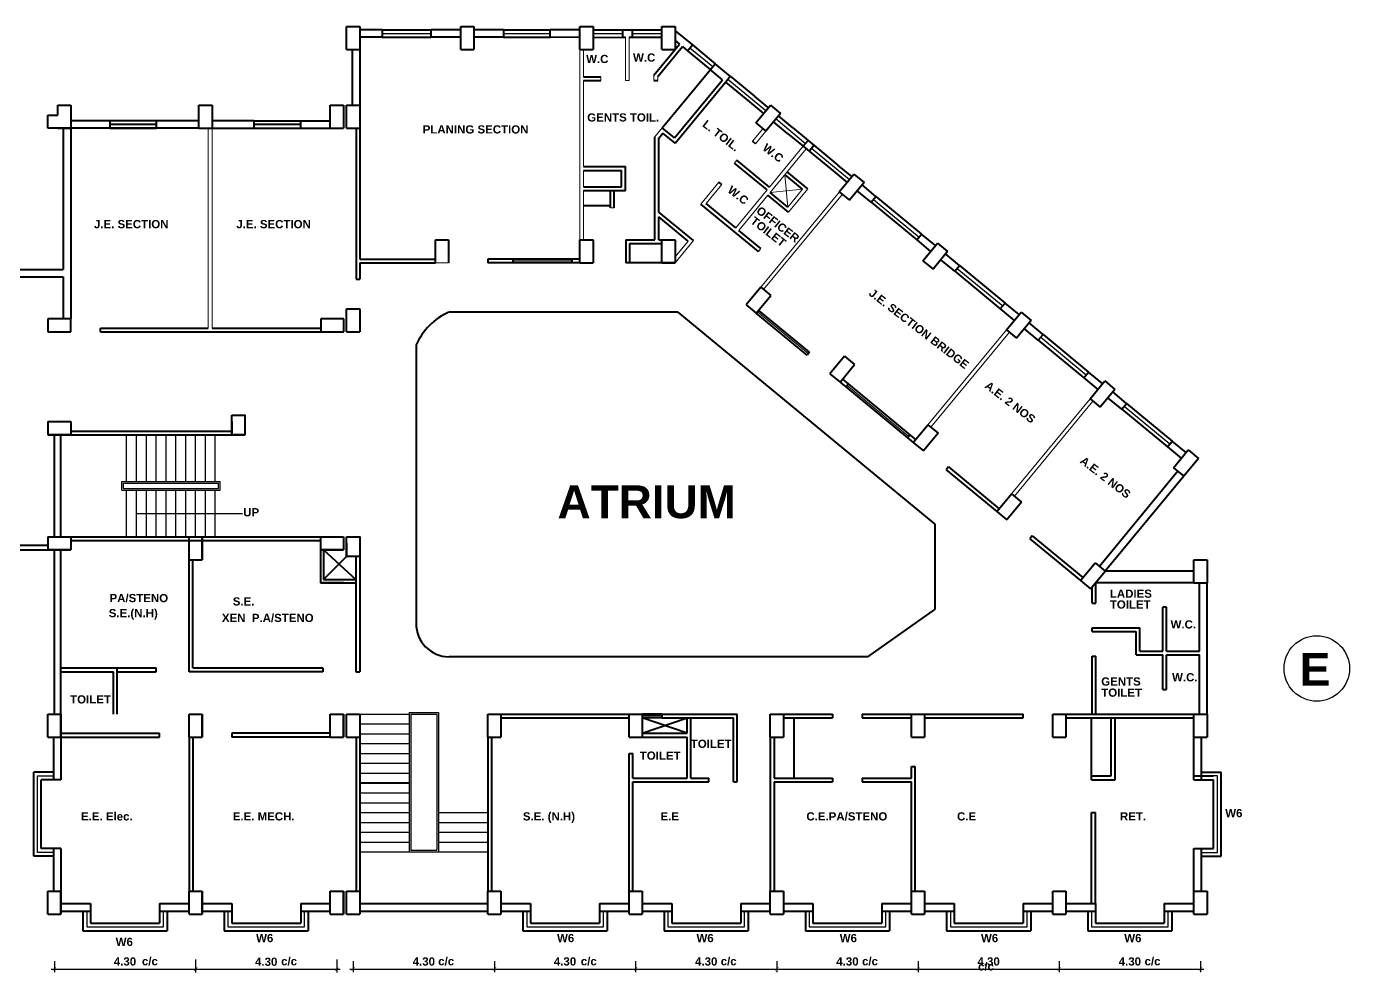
# Model space of a CAD drawing. Header units: inches. Extents: x 1352 to 5457, y 84 to 1168.
# Drawn here: x 2485.07 to 2525.37, y 357.11 to 385.93 of the extents above; entities that cross this region are included whole.
import ezdxf

# ---------------------------------------------------------------- set-up
doc = ezdxf.new("R2010")
doc.units = ezdxf.units.IN
doc.header["$MEASUREMENT"] = 0
doc.header["$PDMODE"] = 35
doc.header["$PDSIZE"] = -0.5
doc.linetypes.add('DASHED2', pattern=[0.375, 0.25, -0.125])
for name, color, linetype, lineweight in [('col', 250, 'Continuous', 40), ('hatch', 250, 'DASHED2', 9), ('text', 250, 'Continuous', 30), ('wall', 7, 'Continuous', 40), ('win', 250, 'Continuous', 30)]:
    doc.layers.add(name, color=color, linetype=linetype, lineweight=lineweight)
doc.styles.get("Standard").update_dxf_attribs({"font": 'arialbd.ttf', "height": 1.5})
doc.dimstyles.get("Standard").update_dxf_attribs({"dimtxt": 0.25, "dimasz": 0.1, "dimexe": 0.1, "dimexo": 0.1, "dimgap": 0.1, "dimtad": 1, "dimzin": 0, "dimdsep": 46, "dimtxsty": 'Standard', "dimblk": 'ARCHTICK', "dimcen": 0.1, "dimdle": 0.1, "dimclrd": 256, "dimadec": 0, "dimazin": 0, "dimtfac": 1, "dimtofl": 0, "dimtmove": 2, "dimatfit": 3, "dimfxl": 1, "dimtolj": 1, "dimtzin": 0, "dimlwd": -1, "dimarcsym": 0})

# ---------------------------------------------------------------- blocks, each defined once
blk = doc.blocks.new('_ArchTick')
at = {"color": 0, "linetype": 'ByBlock', "const_width": 0.15}
blk.add_lwpolyline([(-0.5, -0.5), (0.5, 0.5)], dxfattribs=at)
blk = doc.blocks.new('*D569')
at = {"layer": 'Defpoints', "color": 0, "linetype": 'Continuous', "transparency": 16777216}
for p in [(2485.925, 357.561), (2490.225, 357.561), (2490.225, 357.221)]:
    blk.add_point(p, dxfattribs=at)
at = {"layer": 'text', "color": 0, "linetype": 'Continuous', "lineweight": -2, "transparency": 16777216}
for p, q in [((2485.925, 357.461), (2485.925, 357.121)), ((2490.225, 357.461), (2490.225, 357.121))]:
    blk.add_line(p, q, dxfattribs=at)
at = {"layer": 'text', "linetype": 'Continuous', "transparency": 16777216}
blk.add_line((2485.825, 357.221), (2490.325, 357.221), dxfattribs=at)
at = {"layer": 'text', "linetype": 'Continuous', "transparency": 16777216, "xscale": 0.1, "yscale": 0.1, "zscale": 0.1, "rotation": 180}
blk.add_blockref('_ArchTick', (2485.925, 357.221), dxfattribs=at)
at = {"layer": 'text', "linetype": 'Continuous', "transparency": 16777216, "xscale": 0.1, "yscale": 0.1, "zscale": 0.1}
blk.add_blockref('_ArchTick', (2490.225, 357.221), dxfattribs=at)
at = {"layer": 'text', "color": 0, "linetype": 'Continuous', "transparency": 16777216, "insert": (2488.075, 357.449), "char_height": 0.25, "attachment_point": 5}
blk.add_mtext('\\A1;4.30', dxfattribs=at)
blk = doc.blocks.new('*D570')
at = {"layer": 'Defpoints', "color": 0, "linetype": 'Continuous', "transparency": 16777216}
for p in [(2495.025, 357.561), (2499.325, 357.561), (2499.325, 357.221)]:
    blk.add_point(p, dxfattribs=at)
at = {"layer": 'text', "color": 0, "linetype": 'Continuous', "lineweight": -2, "transparency": 16777216}
for p, q in [((2495.025, 357.461), (2495.025, 357.121)), ((2499.325, 357.461), (2499.325, 357.121))]:
    blk.add_line(p, q, dxfattribs=at)
at = {"layer": 'text', "linetype": 'Continuous', "transparency": 16777216}
blk.add_line((2494.925, 357.221), (2499.425, 357.221), dxfattribs=at)
at = {"layer": 'text', "linetype": 'Continuous', "transparency": 16777216, "xscale": 0.1, "yscale": 0.1, "zscale": 0.1, "rotation": 180}
blk.add_blockref('_ArchTick', (2495.025, 357.221), dxfattribs=at)
at = {"layer": 'text', "linetype": 'Continuous', "transparency": 16777216, "xscale": 0.1, "yscale": 0.1, "zscale": 0.1}
blk.add_blockref('_ArchTick', (2499.325, 357.221), dxfattribs=at)
at = {"layer": 'text', "color": 0, "linetype": 'Continuous', "transparency": 16777216, "insert": (2497.175, 357.449), "char_height": 0.25, "attachment_point": 5}
blk.add_mtext('\\A1;4.30', dxfattribs=at)
blk = doc.blocks.new('*D571')
at = {"layer": 'Defpoints', "color": 0, "linetype": 'Continuous', "transparency": 16777216}
for p in [(2499.325, 357.561), (2503.625, 357.561), (2503.625, 357.221)]:
    blk.add_point(p, dxfattribs=at)
at = {"layer": 'text', "color": 0, "linetype": 'Continuous', "lineweight": -2, "transparency": 16777216}
for p, q in [((2499.325, 357.461), (2499.325, 357.121)), ((2503.625, 357.461), (2503.625, 357.121))]:
    blk.add_line(p, q, dxfattribs=at)
at = {"layer": 'text', "linetype": 'Continuous', "transparency": 16777216}
blk.add_line((2499.225, 357.221), (2503.725, 357.221), dxfattribs=at)
at = {"layer": 'text', "linetype": 'Continuous', "transparency": 16777216, "xscale": 0.1, "yscale": 0.1, "zscale": 0.1, "rotation": 180}
blk.add_blockref('_ArchTick', (2499.325, 357.221), dxfattribs=at)
at = {"layer": 'text', "linetype": 'Continuous', "transparency": 16777216, "xscale": 0.1, "yscale": 0.1, "zscale": 0.1}
blk.add_blockref('_ArchTick', (2503.625, 357.221), dxfattribs=at)
at = {"layer": 'text', "color": 0, "linetype": 'Continuous', "transparency": 16777216, "insert": (2501.475, 357.449), "char_height": 0.25, "attachment_point": 5}
blk.add_mtext('\\A1;4.30', dxfattribs=at)
blk = doc.blocks.new('*D572')
at = {"layer": 'Defpoints', "color": 0, "linetype": 'Continuous', "transparency": 16777216}
for p in [(2503.625, 357.561), (2507.925, 357.561), (2507.925, 357.221)]:
    blk.add_point(p, dxfattribs=at)
at = {"layer": 'text', "color": 0, "linetype": 'Continuous', "lineweight": -2, "transparency": 16777216}
for p, q in [((2503.625, 357.461), (2503.625, 357.121)), ((2507.925, 357.461), (2507.925, 357.121))]:
    blk.add_line(p, q, dxfattribs=at)
at = {"layer": 'text', "linetype": 'Continuous', "transparency": 16777216}
blk.add_line((2503.525, 357.221), (2508.025, 357.221), dxfattribs=at)
at = {"layer": 'text', "linetype": 'Continuous', "transparency": 16777216, "xscale": 0.1, "yscale": 0.1, "zscale": 0.1, "rotation": 180}
blk.add_blockref('_ArchTick', (2503.625, 357.221), dxfattribs=at)
at = {"layer": 'text', "linetype": 'Continuous', "transparency": 16777216, "xscale": 0.1, "yscale": 0.1, "zscale": 0.1}
blk.add_blockref('_ArchTick', (2507.925, 357.221), dxfattribs=at)
at = {"layer": 'text', "color": 0, "linetype": 'Continuous', "transparency": 16777216, "insert": (2505.775, 357.449), "char_height": 0.25, "attachment_point": 5}
blk.add_mtext('\\A1;4.30', dxfattribs=at)
blk = doc.blocks.new('*D573')
at = {"layer": 'Defpoints', "color": 0, "linetype": 'Continuous', "transparency": 16777216}
for p in [(2507.925, 357.561), (2512.225, 357.561), (2512.225, 357.221)]:
    blk.add_point(p, dxfattribs=at)
at = {"layer": 'text', "color": 0, "linetype": 'Continuous', "lineweight": -2, "transparency": 16777216}
for p, q in [((2507.925, 357.461), (2507.925, 357.121)), ((2512.225, 357.461), (2512.225, 357.121))]:
    blk.add_line(p, q, dxfattribs=at)
at = {"layer": 'text', "linetype": 'Continuous', "transparency": 16777216}
blk.add_line((2507.825, 357.221), (2512.325, 357.221), dxfattribs=at)
at = {"layer": 'text', "linetype": 'Continuous', "transparency": 16777216, "xscale": 0.1, "yscale": 0.1, "zscale": 0.1, "rotation": 180}
blk.add_blockref('_ArchTick', (2507.925, 357.221), dxfattribs=at)
at = {"layer": 'text', "linetype": 'Continuous', "transparency": 16777216, "xscale": 0.1, "yscale": 0.1, "zscale": 0.1}
blk.add_blockref('_ArchTick', (2512.225, 357.221), dxfattribs=at)
at = {"layer": 'text', "color": 0, "linetype": 'Continuous', "transparency": 16777216, "insert": (2510.075, 357.449), "char_height": 0.25, "attachment_point": 5}
blk.add_mtext('\\A1;4.30', dxfattribs=at)
blk = doc.blocks.new('*D574')
at = {"layer": 'Defpoints', "color": 0, "linetype": 'Continuous', "transparency": 16777216}
for p in [(2512.225, 357.561), (2516.525, 357.561), (2516.525, 357.221)]:
    blk.add_point(p, dxfattribs=at)
at = {"layer": 'text', "color": 0, "linetype": 'Continuous', "lineweight": -2, "transparency": 16777216}
for p, q in [((2512.225, 357.461), (2512.225, 357.121)), ((2516.525, 357.461), (2516.525, 357.121))]:
    blk.add_line(p, q, dxfattribs=at)
at = {"layer": 'text', "linetype": 'Continuous', "transparency": 16777216}
blk.add_line((2512.125, 357.221), (2516.625, 357.221), dxfattribs=at)
at = {"layer": 'text', "linetype": 'Continuous', "transparency": 16777216, "xscale": 0.1, "yscale": 0.1, "zscale": 0.1, "rotation": 180}
blk.add_blockref('_ArchTick', (2512.225, 357.221), dxfattribs=at)
at = {"layer": 'text', "linetype": 'Continuous', "transparency": 16777216, "xscale": 0.1, "yscale": 0.1, "zscale": 0.1}
blk.add_blockref('_ArchTick', (2516.525, 357.221), dxfattribs=at)
at = {"layer": 'text', "color": 0, "linetype": 'Continuous', "transparency": 16777216, "insert": (2514.375, 357.449), "char_height": 0.25, "attachment_point": 5}
blk.add_mtext('\\A1;4.30', dxfattribs=at)
blk = doc.blocks.new('*D575')
at = {"layer": 'Defpoints', "color": 0, "linetype": 'Continuous', "transparency": 16777216}
for p in [(2516.525, 357.561), (2520.825, 357.561), (2520.825, 357.221)]:
    blk.add_point(p, dxfattribs=at)
at = {"layer": 'text', "color": 0, "linetype": 'Continuous', "lineweight": -2, "transparency": 16777216}
for p, q in [((2516.525, 357.461), (2516.525, 357.121)), ((2520.825, 357.461), (2520.825, 357.121))]:
    blk.add_line(p, q, dxfattribs=at)
at = {"layer": 'text', "linetype": 'Continuous', "transparency": 16777216}
blk.add_line((2516.425, 357.221), (2520.925, 357.221), dxfattribs=at)
at = {"layer": 'text', "linetype": 'Continuous', "transparency": 16777216, "xscale": 0.1, "yscale": 0.1, "zscale": 0.1, "rotation": 180}
blk.add_blockref('_ArchTick', (2516.525, 357.221), dxfattribs=at)
at = {"layer": 'text', "linetype": 'Continuous', "transparency": 16777216, "xscale": 0.1, "yscale": 0.1, "zscale": 0.1}
blk.add_blockref('_ArchTick', (2520.825, 357.221), dxfattribs=at)
at = {"layer": 'text', "color": 0, "linetype": 'Continuous', "transparency": 16777216, "insert": (2518.675, 357.449), "char_height": 0.25, "attachment_point": 5}
blk.add_mtext('\\A1;4.30', dxfattribs=at)
blk = doc.blocks.new('*D576')
at = {"layer": 'Defpoints', "color": 0, "linetype": 'Continuous', "transparency": 16777216}
for p in [(2490.225, 357.609), (2494.525, 357.609), (2494.525, 357.213)]:
    blk.add_point(p, dxfattribs=at)
at = {"layer": 'text', "color": 0, "linetype": 'Continuous', "lineweight": -2, "transparency": 16777216}
for p, q in [((2490.225, 357.509), (2490.225, 357.113)), ((2494.525, 357.509), (2494.525, 357.113))]:
    blk.add_line(p, q, dxfattribs=at)
at = {"layer": 'text', "linetype": 'Continuous', "transparency": 16777216}
blk.add_line((2490.125, 357.213), (2494.625, 357.213), dxfattribs=at)
at = {"layer": 'text', "linetype": 'Continuous', "transparency": 16777216, "xscale": 0.1, "yscale": 0.1, "zscale": 0.1, "rotation": 180}
blk.add_blockref('_ArchTick', (2490.225, 357.213), dxfattribs=at)
at = {"layer": 'text', "linetype": 'Continuous', "transparency": 16777216, "xscale": 0.1, "yscale": 0.1, "zscale": 0.1}
blk.add_blockref('_ArchTick', (2494.525, 357.213), dxfattribs=at)
at = {"layer": 'text', "color": 0, "linetype": 'Continuous', "transparency": 16777216, "insert": (2492.375, 357.441), "char_height": 0.25, "attachment_point": 5}
blk.add_mtext('\\A1;4.30', dxfattribs=at)

msp = doc.modelspace()

# ---------------------------------------------------------------- linework, layer by layer
at = {"layer": 'col'}
for p, q in [((2494.825, 385.928), (2495.225, 385.928)), ((2494.825, 385.228), (2494.825, 385.928)), ((2495.225, 385.928), (2495.225, 385.228)), ((2498.303, 385.928), (2498.703, 385.928)), ((2498.303, 385.228), (2498.303, 385.928)), ((2498.703, 385.928), (2498.703, 385.228)), ((2501.927, 385.926), (2502.327, 385.926)), ((2501.927, 385.226), (2501.927, 385.926)), ((2502.327, 385.926), (2502.327, 385.226)), ((2504.427, 385.928), (2504.827, 385.928)), ((2504.427, 385.228), (2504.427, 385.928)), ((2504.827, 385.928), (2504.827, 385.228)), ((2494.825, 385.228), (2495.225, 385.228)), ((2494.825, 385.228), (2495.225, 385.228)), ((2498.303, 385.228), (2498.703, 385.228)), ((2498.303, 385.228), (2498.703, 385.228)), ((2501.927, 385.226), (2502.327, 385.226)), ((2504.183, 384.448), (2504.96, 385.39)), ((2504.298, 384.407), (2505.049, 385.317)), ((2504.427, 385.228), (2504.827, 385.228)), ((2505.205, 385.188), (2505.352, 385.365)), ((2504.435, 382.841), (2506.046, 384.792)), ((2506.362, 384.233), (2506.508, 384.41)), ((2504.809, 382.532), (2506.273, 384.306)), ((2504.825, 382.371), (2506.362, 384.233)), ((2485.725, 382.828), (2485.725, 383.228)), ((2485.725, 383.228), (2486.025, 383.228)), ((2486.025, 383.528), (2486.425, 383.528)), ((2486.025, 383.228), (2486.025, 383.528)), ((2486.425, 383.528), (2486.425, 382.828)), ((2490.327, 383.528), (2490.727, 383.528)), ((2490.327, 382.828), (2490.327, 383.528)), ((2490.727, 383.528), (2490.727, 382.828)), ((2494.325, 383.528), (2494.725, 383.528)), ((2494.325, 382.828), (2494.325, 383.528)), ((2494.725, 383.528), (2494.725, 382.828)), ((2494.825, 383.528), (2495.225, 383.528)), ((2494.825, 382.828), (2494.825, 383.528)), ((2495.225, 383.528), (2495.225, 378.843)), ((2507.283, 382.993), (2507.729, 383.533)), ((2508.037, 383.278), (2507.592, 382.738)), ((2507.729, 383.533), (2508.037, 383.278)), ((2486.425, 382.828), (2485.725, 382.828)), ((2486.025, 382.828), (2486.425, 382.828)), ((2486.025, 382.828), (2486.425, 382.828)), ((2490.327, 382.828), (2490.727, 382.828)), ((2490.327, 382.828), (2494.325, 382.828)), ((2494.325, 382.828), (2494.725, 382.828)), ((2494.325, 382.828), (2494.725, 382.828)), ((2494.825, 382.828), (2495.225, 382.828)), ((2494.825, 382.828), (2495.225, 382.828)), ((2495.11, 382.828), (2495.11, 378.228)), ((2507.283, 382.993), (2507.592, 382.738)), ((2504.212, 379.428), (2504.212, 382.571)), ((2504.327, 382.529), (2504.451, 382.679)), ((2504.327, 380.277), (2504.327, 382.529)), ((2502.042, 381.658), (2503.312, 381.658)), ((2503.312, 380.928), (2503.312, 381.658)), ((2502.042, 381.543), (2503.197, 381.543)), ((2503.197, 381.043), (2503.197, 381.543)), ((2509.828, 380.892), (2510.274, 381.432)), ((2510.582, 381.177), (2510.137, 380.637)), ((2510.274, 381.432), (2510.582, 381.177)), ((2502.042, 381.043), (2503.197, 381.043)), ((2502.042, 380.928), (2503.312, 380.928)), ((2502.857, 380.408), (2502.857, 380.928)), ((2502.972, 380.408), (2502.972, 380.928)), ((2509.828, 380.892), (2510.137, 380.637)), ((2502.042, 380.478), (2502.857, 380.478)), ((2504.327, 379.428), (2504.327, 380.128)), ((2497.527, 379.428), (2497.927, 379.428)), ((2497.527, 378.728), (2497.527, 379.428)), ((2497.927, 379.428), (2497.927, 378.728)), ((2501.927, 379.428), (2502.327, 379.428)), ((2501.927, 378.728), (2501.927, 379.428)), ((2502.327, 379.428), (2502.327, 378.728)), ((2503.327, 379.428), (2504.212, 379.428)), ((2503.327, 379.428), (2503.327, 378.728)), ((2503.442, 379.313), (2504.427, 379.313)), ((2503.442, 379.313), (2503.442, 378.728)), ((2504.327, 379.428), (2504.827, 379.428)), ((2504.427, 378.728), (2504.427, 379.428)), ((2504.827, 379.428), (2504.827, 378.728)), ((2512.373, 378.791), (2512.819, 379.331)), ((2512.819, 379.331), (2513.127, 379.076)), ((2495.225, 378.843), (2497.527, 378.843)), ((2499.127, 378.843), (2499.127, 378.728)), ((2499.887, 378.843), (2499.887, 378.728)), ((2501.697, 378.728), (2501.697, 378.843)), ((2512.373, 378.791), (2512.682, 378.537)), ((2513.127, 379.076), (2512.682, 378.537)), ((2495.225, 378.728), (2497.527, 378.728)), ((2495.225, 378.728), (2495.225, 378.228)), ((2501.927, 378.728), (2502.327, 378.728)), ((2504.427, 378.728), (2504.827, 378.728)), ((2495.11, 378.228), (2495.225, 378.228)), ((2507.435, 377.986), (2506.99, 377.445)), ((2507.435, 377.986), (2507.744, 377.732)), ((2507.299, 377.191), (2507.744, 377.732)), ((2494.825, 377.328), (2495.225, 377.328)), ((2494.825, 376.628), (2494.825, 377.328)), ((2495.225, 377.328), (2495.225, 376.628)), ((2506.99, 377.445), (2507.299, 377.191)), ((2514.918, 376.691), (2515.364, 377.23)), ((2515.364, 377.23), (2515.672, 376.976)), ((2486.425, 377.028), (2485.725, 377.028)), ((2485.725, 377.028), (2485.725, 376.628)), ((2486.425, 376.628), (2486.425, 377.028)), ((2487.325, 376.628), (2487.325, 376.743)), ((2487.325, 376.743), (2490.612, 376.743)), ((2490.727, 376.743), (2494.037, 376.743)), ((2494.737, 377.028), (2494.037, 377.028)), ((2494.037, 377.028), (2494.037, 376.628)), ((2494.737, 376.628), (2494.737, 377.028)), ((2515.672, 376.976), (2515.227, 376.436)), ((2485.725, 376.628), (2486.425, 376.628)), ((2487.325, 376.628), (2494.737, 376.628)), ((2494.825, 376.628), (2495.225, 376.628)), ((2494.825, 376.628), (2495.225, 376.628)), ((2494.825, 376.628), (2495.225, 376.628)), ((2514.918, 376.691), (2515.227, 376.436)), ((2508.918, 376.01), (2508.845, 375.921)), ((2509.984, 375.891), (2509.54, 375.35)), ((2509.849, 375.096), (2510.293, 375.637)), ((2509.984, 375.891), (2510.293, 375.637)), ((2509.54, 375.35), (2509.849, 375.096)), ((2517.463, 374.59), (2517.909, 375.13)), ((2517.909, 375.13), (2518.217, 374.875)), ((2510.027, 374.95), (2510.099, 375.038)), ((2518.217, 374.875), (2517.772, 374.335)), ((2517.463, 374.59), (2517.772, 374.335)), ((2485.725, 373.892), (2485.725, 373.492)), ((2485.725, 373.892), (2486.425, 373.892)), ((2486.425, 373.892), (2486.425, 373.492)), ((2491.325, 373.892), (2491.325, 373.492)), ((2512.081, 373.253), (2512.527, 373.793)), ((2512.835, 373.539), (2512.39, 372.999)), ((2512.527, 373.793), (2512.835, 373.539)), ((2485.725, 373.492), (2486.425, 373.492)), ((2486.425, 373.492), (2485.725, 373.492)), ((2511.904, 373.4), (2511.977, 373.489)), ((2512.081, 373.253), (2512.39, 372.999)), ((2512.081, 373.253), (2512.39, 372.999)), ((2520.008, 372.489), (2520.454, 373.029)), ((2520.762, 372.774), (2520.317, 372.234)), ((2520.454, 373.029), (2520.762, 372.774)), ((2513.157, 372.515), (2513.084, 372.426)), ((2520.008, 372.489), (2520.317, 372.234)), ((2514.626, 371.153), (2515.072, 371.693)), ((2515.072, 371.693), (2515.38, 371.438)), ((2514.626, 371.153), (2514.934, 370.898)), ((2514.626, 371.153), (2514.934, 370.898)), ((2515.38, 371.438), (2514.934, 370.898)), ((2485.725, 370.387), (2485.725, 369.987)), ((2485.725, 370.387), (2486.425, 370.387)), ((2486.425, 370.387), (2486.425, 369.987)), ((2490.025, 370.387), (2490.425, 370.387)), ((2490.025, 369.687), (2490.025, 370.387)), ((2490.425, 369.687), (2490.425, 370.387)), ((2490.425, 370.387), (2490.425, 369.687)), ((2494.025, 370.387), (2494.025, 369.987)), ((2494.025, 370.387), (2494.725, 370.387)), ((2494.725, 370.387), (2494.725, 369.987)), ((2515.702, 370.414), (2515.629, 370.325)), ((2485.725, 369.987), (2486.425, 369.987)), ((2486.425, 369.987), (2485.725, 369.987)), ((2494.025, 369.987), (2494.725, 369.987)), ((2494.725, 369.987), (2494.025, 369.987)), ((2494.825, 370.187), (2494.825, 369.787)), ((2490.025, 369.687), (2490.425, 369.687)), ((2517.171, 369.052), (2517.617, 369.592)), ((2517.617, 369.592), (2517.925, 369.337)), ((2520.625, 369.687), (2521.025, 369.687)), ((2520.625, 368.987), (2520.625, 369.687)), ((2521.025, 369.687), (2521.025, 368.987)), ((2517.479, 368.797), (2517.925, 369.337)), ((2494.725, 368.987), (2494.025, 368.987)), ((2517.171, 369.052), (2517.479, 368.797)), ((2517.171, 369.052), (2517.479, 368.797)), ((2520.625, 368.987), (2521.025, 368.987)), ((2485.725, 364.987), (2486.125, 364.987)), ((2485.725, 364.287), (2485.725, 364.987)), ((2486.125, 364.287), (2486.125, 364.987)), ((2486.125, 364.987), (2486.125, 364.287)), ((2490.025, 364.987), (2490.425, 364.987)), ((2490.025, 364.287), (2490.025, 364.987)), ((2490.425, 364.287), (2490.425, 364.987)), ((2490.425, 364.987), (2490.425, 364.287)), ((2494.325, 364.987), (2494.725, 364.987)), ((2494.325, 364.287), (2494.325, 364.987)), ((2494.725, 364.287), (2494.725, 364.987)), ((2494.725, 364.987), (2494.725, 364.287)), ((2494.825, 364.987), (2495.225, 364.987)), ((2494.825, 364.287), (2494.825, 364.987)), ((2495.225, 364.987), (2495.225, 364.287)), ((2499.125, 364.987), (2499.525, 364.987)), ((2499.125, 364.287), (2499.125, 364.987)), ((2499.525, 364.987), (2499.525, 364.287)), ((2503.425, 364.987), (2503.825, 364.987)), ((2503.425, 364.287), (2503.425, 364.987)), ((2503.825, 364.987), (2503.825, 364.287)), ((2507.725, 364.987), (2508.125, 364.987)), ((2507.725, 364.287), (2507.725, 364.987)), ((2508.125, 364.987), (2508.125, 364.287)), ((2512.025, 364.987), (2512.425, 364.987)), ((2512.025, 364.287), (2512.025, 364.987)), ((2512.425, 364.987), (2512.425, 364.287)), ((2515.425, 364.872), (2515.425, 364.987)), ((2516.325, 364.987), (2516.725, 364.987)), ((2516.325, 364.287), (2516.325, 364.987)), ((2516.725, 364.987), (2516.725, 364.287)), ((2520.625, 364.987), (2521.025, 364.987)), ((2520.625, 364.287), (2520.625, 364.987)), ((2521.025, 364.987), (2521.025, 364.287)), ((2485.725, 364.287), (2486.125, 364.287)), ((2490.025, 364.287), (2490.425, 364.287)), ((2494.325, 364.287), (2494.725, 364.287)), ((2494.825, 364.287), (2495.225, 364.287)), ((2499.125, 364.287), (2499.525, 364.287)), ((2503.425, 364.287), (2503.825, 364.287)), ((2507.725, 364.287), (2508.125, 364.287)), ((2512.025, 364.287), (2512.425, 364.287)), ((2516.325, 364.287), (2516.725, 364.287)), ((2520.625, 364.287), (2521.025, 364.287)), ((2485.725, 359.587), (2486.125, 359.587)), ((2485.725, 358.887), (2485.725, 359.587)), ((2486.125, 358.887), (2486.125, 359.587)), ((2486.125, 359.587), (2486.125, 358.887)), ((2490.025, 359.587), (2490.425, 359.587)), ((2490.025, 358.887), (2490.025, 359.587)), ((2490.425, 358.887), (2490.425, 359.587)), ((2490.425, 359.587), (2490.425, 358.887)), ((2494.325, 359.587), (2494.725, 359.587)), ((2494.325, 358.887), (2494.325, 359.587)), ((2494.725, 358.887), (2494.725, 359.587)), ((2494.725, 359.587), (2494.725, 358.887)), ((2494.825, 359.587), (2495.225, 359.587)), ((2494.825, 358.887), (2494.825, 359.587)), ((2495.225, 359.587), (2495.225, 358.887)), ((2499.125, 359.587), (2499.525, 359.587)), ((2499.125, 358.887), (2499.125, 359.587)), ((2499.525, 359.587), (2499.525, 358.887)), ((2503.425, 359.587), (2503.825, 359.587)), ((2503.425, 358.887), (2503.425, 359.587)), ((2503.825, 359.587), (2503.825, 358.887)), ((2507.725, 359.587), (2508.125, 359.587)), ((2507.725, 358.887), (2507.725, 359.587)), ((2508.125, 359.587), (2508.125, 358.887)), ((2512.025, 359.587), (2512.425, 359.587)), ((2512.025, 358.887), (2512.025, 359.587)), ((2512.425, 359.587), (2512.425, 358.887)), ((2516.325, 359.587), (2516.725, 359.587)), ((2516.325, 358.887), (2516.325, 359.587)), ((2516.725, 359.587), (2516.725, 358.887)), ((2520.625, 359.587), (2521.025, 359.587)), ((2520.625, 358.887), (2520.625, 359.587)), ((2521.025, 359.587), (2521.025, 358.887)), ((2485.725, 358.887), (2486.125, 358.887)), ((2490.025, 358.887), (2490.425, 358.887)), ((2494.325, 358.887), (2494.725, 358.887)), ((2494.825, 358.887), (2495.225, 358.887)), ((2499.125, 358.887), (2499.525, 358.887)), ((2503.425, 358.887), (2503.825, 358.887)), ((2507.725, 358.887), (2508.125, 358.887)), ((2512.025, 358.887), (2512.425, 358.887)), ((2516.325, 358.887), (2516.725, 358.887)), ((2520.625, 358.887), (2521.025, 358.887))]:
    msp.add_line(p, q, dxfattribs=at)
for points in [[(2491.325, 374.092), (2491.725, 374.092), (2491.725, 373.492), (2491.325, 373.492)], [(2494.825, 370.387), (2495.225, 370.387), (2495.225, 369.787), (2494.825, 369.787)]]:
    msp.add_lwpolyline(points, close=True, dxfattribs=at)
at = {"layer": 'hatch', "linetype": 'ByBlock'}
for p, q in [((2503.318, 385.597), (2503.318, 384.282)), ((2503.433, 385.597), (2503.433, 384.282)), ((2501.927, 385.226), (2501.927, 379.428)), ((2502.042, 385.226), (2502.042, 384.396)), ((2502.568, 384.397), (2502.568, 384.282)), ((2504.183, 384.448), (2504.183, 384.282)), ((2504.298, 384.407), (2504.298, 384.283)), ((2502.042, 384.281), (2502.042, 381.658)), ((2503.318, 384.282), (2503.433, 384.282)), ((2490.612, 382.828), (2490.612, 376.743)), ((2490.727, 382.828), (2490.727, 376.743)), ((2504.212, 382.571), (2504.435, 382.841)), ((2507.188, 382.43), (2507.503, 382.811)), ((2507.277, 382.357), (2507.592, 382.738)), ((2507.703, 381.036), (2508.73, 382.279)), ((2507.719, 380.874), (2508.818, 382.205)), ((2506.637, 381.763), (2506.711, 381.851)), ((2502.042, 381.543), (2502.042, 381.043)), ((2505.609, 380.517), (2506.16, 381.184)), ((2508.26, 380.429), (2508.165, 381.414)), ((2502.042, 380.928), (2502.042, 379.428)), ((2505.771, 380.533), (2506.249, 381.111)), ((2506.675, 379.79), (2507.628, 380.949)), ((2506.764, 379.717), (2507.646, 380.785)), ((2507.435, 377.986), (2509.831, 380.889)), ((2507.523, 377.913), (2509.92, 380.816)), ((2507.719, 380.874), (2508.706, 380.969)), ((2508.26, 380.429), (2508.706, 380.969)), ((2508.276, 380.268), (2508.868, 380.985)), ((2502.857, 380.408), (2502.972, 380.408)), ((2504.827, 378.728), (2505.386, 379.406)), ((2504.827, 378.909), (2505.224, 379.39)), ((2507.362, 379.077), (2507.436, 379.165)), ((2499.887, 378.786), (2501.697, 378.786)), ((2497.527, 378.728), (2497.927, 378.728)), ((2495.225, 376.628), (2495.225, 377.328)), ((2508.881, 375.966), (2507.338, 377.239)), ((2512.527, 373.793), (2514.918, 376.691)), ((2512.615, 373.72), (2515.007, 376.617)), ((2510.063, 374.994), (2511.94, 373.444)), ((2515.072, 371.693), (2517.463, 374.59)), ((2515.16, 371.619), (2517.552, 374.517))]:
    msp.add_line(p, q, dxfattribs=at)
at = {"layer": 'text'}
msp.add_circle((2524.368, 366.374), 0.997, dxfattribs=at)
at = {"layer": 'wall', "linetype": 'Continuous'}
for p, q in [((2495.909, 385.828), (2495.225, 385.828)), ((2495.909, 385.598), (2495.225, 385.598)), ((2495.909, 385.828), (2495.909, 385.598)), ((2495.909, 385.828), (2497.403, 385.828)), ((2495.909, 385.598), (2497.403, 385.598)), ((2497.403, 385.598), (2497.403, 385.828)), ((2498.303, 385.828), (2497.403, 385.828)), ((2498.303, 385.598), (2497.403, 385.598)), ((2499.603, 385.828), (2498.703, 385.828)), ((2499.603, 385.598), (2498.703, 385.598)), ((2499.603, 385.828), (2499.603, 385.598)), ((2499.603, 385.828), (2501.027, 385.828)), ((2499.603, 385.598), (2501.027, 385.597)), ((2501.027, 385.597), (2501.027, 385.827)), ((2501.927, 385.826), (2501.027, 385.827)), ((2501.927, 385.596), (2501.027, 385.597)), ((2502.327, 385.826), (2503.227, 385.827)), ((2502.327, 385.596), (2503.227, 385.597)), ((2503.227, 385.827), (2503.227, 385.597)), ((2503.227, 385.827), (2503.527, 385.827)), ((2503.227, 385.597), (2503.318, 385.597)), ((2503.433, 385.597), (2503.527, 385.597)), ((2503.527, 385.827), (2504.427, 385.828)), ((2503.527, 385.597), (2503.527, 385.827)), ((2503.527, 385.597), (2504.427, 385.598)), ((2504.827, 385.798), (2505.352, 385.365)), ((2494.995, 385.228), (2494.995, 383.528)), ((2495.225, 385.228), (2495.225, 383.528)), ((2504.827, 385.5), (2504.96, 385.39)), ((2505.049, 385.317), (2505.205, 385.188)), ((2505.205, 385.188), (2505.899, 384.615)), ((2505.352, 385.365), (2506.046, 384.792)), ((2506.508, 384.41), (2506.046, 384.792)), ((2502.042, 384.396), (2502.568, 384.397)), ((2506.273, 384.306), (2505.899, 384.615)), ((2506.508, 384.41), (2507.241, 383.806)), ((2502.042, 384.281), (2502.568, 384.282)), ((2504.183, 384.283), (2504.298, 384.283)), ((2506.362, 384.233), (2507.095, 383.628)), ((2507.095, 383.628), (2507.519, 383.278)), ((2507.665, 383.455), (2507.241, 383.806)), ((2508.398, 382.851), (2507.974, 383.201)), ((2486.195, 382.828), (2486.195, 378.528)), ((2490.327, 383.058), (2486.425, 383.058)), ((2490.327, 382.828), (2486.425, 382.828)), ((2486.425, 382.828), (2486.425, 377.028)), ((2487.613, 383.058), (2487.613, 382.846)), ((2487.613, 383.055), (2487.613, 382.825)), ((2487.613, 382.828), (2489.037, 382.827)), ((2489.037, 382.848), (2489.037, 383.058)), ((2489.037, 382.827), (2489.037, 383.058)), ((2492.001, 383.058), (2490.727, 383.058)), ((2492.001, 383.058), (2492.001, 382.846)), ((2492.001, 383.058), (2494.325, 383.058)), ((2492.001, 383.055), (2492.001, 382.825)), ((2492.001, 382.828), (2493.425, 382.827)), ((2493.425, 382.848), (2493.425, 383.058)), ((2493.425, 382.827), (2493.425, 383.058)), ((2504.809, 382.532), (2504.435, 382.841)), ((2508.251, 382.673), (2507.827, 383.023)), ((2508.398, 382.851), (2508.876, 382.456)), ((2504.825, 382.371), (2504.451, 382.679)), ((2507.277, 382.357), (2507.187, 382.431)), ((2508.251, 382.673), (2508.73, 382.279)), ((2508.73, 382.279), (2508.876, 382.456)), ((2508.876, 382.456), (2509.053, 382.31)), ((2508.73, 382.279), (2508.907, 382.132)), ((2508.907, 382.132), (2509.053, 382.31)), ((2508.907, 382.132), (2509.64, 381.527)), ((2509.053, 382.31), (2509.786, 381.705)), ((2507.628, 380.949), (2506.637, 381.763)), ((2507.703, 381.036), (2506.711, 381.851)), ((2510.21, 381.355), (2509.786, 381.705)), ((2506.249, 381.111), (2506.16, 381.184)), ((2508.706, 380.969), (2508.164, 381.415)), ((2508.868, 380.985), (2508.237, 381.504)), ((2509.64, 381.527), (2510.064, 381.177)), ((2507.555, 380.86), (2507.555, 380.86)), ((2508.276, 380.268), (2507.646, 380.785)), ((2508.26, 380.429), (2507.719, 380.874)), ((2510.796, 380.573), (2510.372, 380.923)), ((2510.943, 380.75), (2510.519, 381.1)), ((2510.796, 380.573), (2510.943, 380.75)), ((2510.943, 380.75), (2512.331, 379.604)), ((2507.362, 379.077), (2505.609, 380.517)), ((2506.675, 379.79), (2505.771, 380.533)), ((2510.796, 380.573), (2512.185, 379.427)), ((2505.386, 379.406), (2504.327, 380.277)), ((2505.224, 379.39), (2504.327, 380.128)), ((2507.436, 379.165), (2506.764, 379.717)), ((2512.185, 379.427), (2512.331, 379.604)), ((2512.755, 379.254), (2512.331, 379.604)), ((2512.185, 379.427), (2512.609, 379.077)), ((2501.927, 378.843), (2499.127, 378.843)), ((2513.341, 378.472), (2512.917, 378.822)), ((2513.488, 378.649), (2513.064, 378.999)), ((2501.927, 378.728), (2499.127, 378.728)), ((2504.827, 378.728), (2503.327, 378.728)), ((2513.341, 378.472), (2513.488, 378.649)), ((2513.341, 378.472), (2514.73, 377.326)), ((2513.488, 378.649), (2514.876, 377.503)), ((2486.195, 378.298), (2486.195, 377.028)), ((2504.91, 377.228), (2497.942, 377.228)), ((2504.91, 377.228), (2512.734, 370.769)), ((2508.845, 375.921), (2507.299, 377.191)), ((2508.918, 376.01), (2507.372, 377.28)), ((2514.73, 377.326), (2514.876, 377.503)), ((2514.73, 377.326), (2515.154, 376.976)), ((2515.3, 377.153), (2514.876, 377.503)), ((2515.886, 376.371), (2515.462, 376.721)), ((2516.033, 376.548), (2515.609, 376.899)), ((2515.886, 376.371), (2516.033, 376.548)), ((2515.886, 376.371), (2517.274, 375.225)), ((2516.033, 376.548), (2517.421, 375.403)), ((2496.942, 376.228), (2496.942, 367.728)), ((2509.922, 375.185), (2512.154, 373.342)), ((2517.274, 375.225), (2517.421, 375.403)), ((2517.274, 375.225), (2517.699, 374.875)), ((2517.845, 375.052), (2517.421, 375.403)), ((2509.849, 375.096), (2512.081, 373.253)), ((2518.578, 374.448), (2518.154, 374.798)), ((2518.431, 374.27), (2518.007, 374.62)), ((2518.431, 374.27), (2518.578, 374.448)), ((2518.578, 374.448), (2519.966, 373.302)), ((2518.431, 374.27), (2519.819, 373.124)), ((2486.425, 373.607), (2491.325, 373.607)), ((2485.925, 370.387), (2485.925, 373.492)), ((2486.125, 370.387), (2486.125, 373.492)), ((2486.425, 373.492), (2491.725, 373.492)), ((2519.819, 373.124), (2519.966, 373.302)), ((2519.819, 373.124), (2520.244, 372.774)), ((2520.39, 372.952), (2519.966, 373.302)), ((2513.084, 372.426), (2514.626, 371.153)), ((2513.157, 372.515), (2514.699, 371.241)), ((2520.139, 372.381), (2517.748, 369.484)), ((2520.317, 372.234), (2517.925, 369.337)), ((2512.734, 370.769), (2512.734, 368.169)), ((2486.425, 370.387), (2494.025, 370.387)), ((2486.425, 370.272), (2494.025, 370.272)), ((2515.629, 370.325), (2517.171, 369.052)), ((2515.702, 370.414), (2517.244, 369.141)), ((2481.597, 370.128), (2485.725, 370.128)), ((2481.597, 369.987), (2486.125, 369.987)), ((2485.925, 364.987), (2485.925, 369.987)), ((2486.125, 364.987), (2486.125, 369.987)), ((2494.025, 369.987), (2494.025, 368.987)), ((2494.125, 369.987), (2494.125, 369.087)), ((2494.125, 369.987), (2495.104, 369.087)), ((2490.025, 366.277), (2490.025, 369.687)), ((2490.14, 366.392), (2490.14, 369.687)), ((2494.825, 369.787), (2494.125, 369.087)), ((2495.104, 369.787), (2495.104, 366.277)), ((2495.225, 369.787), (2495.225, 366.277)), ((2494.125, 369.087), (2495.104, 369.087)), ((2520.625, 369.337), (2517.925, 369.337)), ((2494.025, 368.987), (2495.104, 368.987)), ((2517.525, 368.367), (2517.525, 368.853)), ((2520.625, 368.987), (2517.636, 368.987)), ((2517.64, 368.367), (2517.64, 368.992)), ((2520.795, 366.902), (2520.795, 368.987)), ((2521.025, 364.987), (2521.025, 368.987)), ((2517.525, 368.367), (2517.64, 368.367)), ((2510.692, 366.728), (2512.734, 368.169)), ((2519.68, 366.902), (2519.68, 368.237)), ((2519.795, 368.237), (2519.68, 368.237)), ((2519.795, 366.902), (2519.795, 368.237)), ((2517.525, 367.617), (2518.98, 367.617)), ((2517.525, 367.502), (2517.525, 367.617)), ((2517.525, 367.502), (2518.865, 367.502)), ((2518.865, 366.787), (2518.865, 367.502)), ((2518.98, 366.902), (2518.98, 367.617)), ((2510.692, 366.728), (2497.942, 366.728)), ((2517.525, 366.752), (2517.64, 366.752)), ((2517.525, 364.987), (2517.525, 366.752)), ((2517.64, 364.987), (2517.64, 366.752)), ((2518.865, 366.787), (2519.68, 366.787)), ((2518.98, 366.902), (2519.68, 366.902)), ((2519.68, 365.737), (2519.68, 366.787)), ((2519.795, 366.902), (2520.795, 366.902)), ((2519.795, 366.787), (2520.795, 366.787)), ((2519.795, 365.737), (2519.795, 366.787)), ((2520.795, 364.987), (2520.795, 366.787)), ((2486.125, 366.392), (2487.84, 366.392)), ((2486.125, 366.277), (2487.725, 366.277)), ((2487.725, 364.987), (2487.725, 366.277)), ((2487.84, 364.987), (2487.84, 366.392)), ((2487.84, 366.392), (2489.025, 366.392)), ((2487.84, 366.277), (2489.025, 366.277)), ((2489.025, 366.277), (2489.025, 366.392)), ((2494.104, 366.277), (2490.025, 366.277)), ((2490.14, 366.392), (2494.104, 366.392)), ((2494.104, 366.392), (2494.104, 366.277)), ((2495.104, 366.277), (2495.225, 366.277)), ((2519.68, 365.737), (2519.795, 365.737)), ((2499.525, 364.987), (2503.425, 364.987)), ((2499.525, 364.872), (2503.425, 364.872)), ((2503.825, 364.402), (2505.19, 364.872)), ((2505.19, 364.402), (2503.825, 364.872)), ((2504.425, 364.987), (2504.425, 364.872)), ((2504.425, 364.987), (2506.72, 364.987)), ((2504.425, 364.872), (2506.605, 364.872)), ((2505.19, 364.402), (2505.19, 364.872)), ((2505.305, 363.037), (2505.305, 364.872)), ((2506.605, 362.922), (2506.605, 364.872)), ((2506.72, 362.922), (2506.72, 364.987)), ((2508.125, 364.987), (2509.625, 364.987)), ((2508.125, 364.872), (2509.625, 364.872)), ((2508.44, 364.872), (2508.44, 363.037)), ((2509.625, 364.987), (2509.625, 364.872)), ((2510.525, 364.987), (2512.025, 364.987)), ((2510.525, 364.987), (2510.525, 364.872)), ((2510.525, 364.872), (2512.025, 364.872)), ((2512.425, 364.987), (2515.425, 364.987)), ((2512.425, 364.872), (2515.425, 364.872)), ((2516.725, 364.987), (2520.625, 364.987)), ((2516.725, 364.872), (2520.625, 364.872)), ((2517.51, 362.987), (2517.51, 364.872)), ((2518.11, 363.102), (2518.11, 364.872)), ((2518.225, 362.987), (2518.225, 364.872)), ((2485.895, 364.287), (2485.895, 362.987)), ((2486.125, 364.402), (2489.125, 364.402)), ((2486.125, 364.287), (2486.125, 362.987)), ((2486.125, 364.287), (2489.125, 364.287)), ((2489.125, 364.287), (2489.125, 364.402)), ((2490.025, 364.287), (2490.025, 359.587)), ((2490.14, 364.287), (2490.14, 359.587)), ((2491.325, 364.402), (2491.325, 364.287)), ((2494.325, 364.402), (2491.325, 364.402)), ((2494.325, 364.287), (2491.325, 364.287)), ((2495.11, 364.287), (2495.11, 359.587)), ((2495.225, 364.287), (2495.225, 359.587)), ((2499.125, 364.287), (2499.125, 359.587)), ((2499.24, 364.287), (2499.24, 359.587)), ((2503.825, 364.402), (2505.19, 364.402)), ((2503.825, 364.287), (2505.19, 364.287)), ((2505.19, 363.037), (2505.19, 364.287)), ((2507.725, 364.287), (2507.725, 359.587)), ((2507.84, 364.287), (2507.84, 363.037)), ((2520.625, 362.987), (2520.625, 364.287)), ((2520.855, 362.987), (2520.855, 364.287)), ((2503.425, 359.587), (2503.425, 363.787)), ((2503.425, 363.787), (2503.54, 363.787)), ((2503.54, 363.037), (2503.54, 363.787)), ((2503.54, 363.037), (2505.19, 363.037)), ((2505.305, 363.037), (2505.855, 363.037)), ((2505.855, 362.922), (2505.855, 363.037)), ((2507.84, 363.037), (2509.625, 363.037)), ((2509.625, 363.037), (2509.625, 362.922)), ((2510.525, 363.037), (2512.025, 363.037)), ((2510.525, 363.037), (2510.525, 362.922)), ((2512.025, 363.387), (2512.14, 363.387)), ((2512.025, 363.037), (2512.025, 363.387)), ((2512.14, 359.587), (2512.14, 363.387)), ((2517.51, 363.102), (2518.11, 363.102)), ((2495.225, 362.887), (2496.725, 362.887)), ((2503.54, 359.587), (2503.54, 362.922)), ((2503.54, 362.922), (2505.855, 362.922)), ((2506.605, 362.922), (2506.72, 362.922)), ((2506.605, 362.922), (2506.72, 362.922)), ((2507.84, 362.922), (2509.625, 362.922)), ((2507.84, 362.922), (2507.84, 359.587)), ((2510.525, 362.922), (2512.025, 362.922)), ((2512.025, 359.587), (2512.025, 362.922)), ((2517.51, 362.987), (2518.225, 362.987)), ((2517.51, 361.987), (2517.625, 361.987)), ((2517.51, 359.217), (2517.51, 361.987)), ((2517.625, 359.217), (2517.625, 361.987)), ((2485.895, 360.887), (2485.895, 359.587)), ((2486.125, 360.887), (2486.125, 359.587)), ((2520.625, 359.587), (2520.625, 360.887)), ((2520.855, 359.587), (2520.855, 360.887)), ((2486.125, 359.217), (2487.025, 359.217)), ((2489.125, 359.217), (2490.025, 359.217)), ((2490.425, 359.217), (2491.325, 359.217)), ((2493.425, 359.217), (2494.325, 359.217)), ((2495.225, 359.217), (2499.125, 359.217)), ((2499.525, 359.217), (2500.425, 359.217)), ((2502.525, 359.217), (2503.425, 359.217)), ((2503.825, 359.217), (2504.725, 359.217)), ((2506.825, 359.217), (2507.725, 359.217)), ((2508.125, 359.217), (2509.025, 359.217)), ((2511.125, 359.217), (2512.025, 359.217)), ((2512.425, 359.217), (2513.325, 359.217)), ((2515.425, 359.217), (2516.325, 359.217)), ((2516.725, 359.217), (2517.625, 359.217)), ((2519.725, 359.217), (2520.625, 359.217)), ((2486.125, 358.987), (2487.025, 358.987)), ((2489.125, 358.987), (2490.025, 358.987)), ((2490.425, 358.987), (2491.325, 358.987)), ((2493.425, 358.987), (2494.325, 358.987)), ((2495.225, 358.987), (2499.125, 358.987)), ((2499.525, 358.987), (2500.425, 358.987)), ((2502.525, 358.987), (2503.425, 358.987)), ((2503.825, 358.987), (2504.725, 358.987)), ((2506.825, 358.987), (2507.725, 358.987)), ((2508.125, 358.987), (2509.025, 358.987)), ((2511.125, 358.987), (2512.025, 358.987)), ((2512.425, 358.987), (2513.325, 358.987)), ((2515.425, 358.987), (2516.325, 358.987)), ((2516.725, 358.987), (2517.625, 358.987)), ((2519.725, 358.987), (2520.625, 358.987))]:
    msp.add_line(p, q, dxfattribs=at)
at = {"layer": 'wall'}
for p, q in [((2481.367, 378.528), (2486.195, 378.528)), ((2481.597, 378.298), (2486.195, 378.298)), ((2504.425, 364.987), (2503.825, 364.987)), ((2504.425, 364.872), (2503.825, 364.872)), ((2485.295, 360.657), (2485.295, 363.217)), ((2485.895, 363.217), (2485.295, 363.217)), ((2520.625, 363.102), (2521.225, 363.102)), ((2520.855, 363.217), (2521.455, 363.217)), ((2521.455, 360.657), (2521.455, 363.217)), ((2485.525, 360.887), (2485.525, 362.987)), ((2486.125, 362.987), (2485.525, 362.987)), ((2520.625, 362.987), (2521.225, 362.987)), ((2521.225, 360.887), (2521.225, 362.987)), ((2485.895, 360.657), (2485.295, 360.657)), ((2486.125, 360.887), (2485.525, 360.887)), ((2520.625, 360.887), (2521.225, 360.887)), ((2520.855, 360.657), (2521.455, 360.657)), ((2487.025, 359.217), (2487.025, 358.617)), ((2489.125, 359.217), (2489.125, 358.617)), ((2491.325, 359.217), (2491.325, 358.617)), ((2493.425, 359.217), (2493.425, 358.617)), ((2500.425, 359.217), (2500.425, 358.617)), ((2502.525, 359.217), (2502.525, 358.617)), ((2504.725, 359.217), (2504.725, 358.617)), ((2506.825, 359.217), (2506.825, 358.617)), ((2509.025, 359.217), (2509.025, 358.617)), ((2511.125, 359.217), (2511.125, 358.617)), ((2513.325, 359.217), (2513.325, 358.617)), ((2515.425, 359.217), (2515.425, 358.617)), ((2517.625, 359.217), (2517.625, 358.617)), ((2519.725, 359.217), (2519.725, 358.617)), ((2486.795, 358.987), (2486.795, 358.387)), ((2487.025, 358.617), (2489.125, 358.617)), ((2489.355, 358.987), (2489.355, 358.387)), ((2491.095, 358.987), (2491.095, 358.387)), ((2491.325, 358.617), (2493.425, 358.617)), ((2493.655, 358.987), (2493.655, 358.387)), ((2500.195, 358.987), (2500.195, 358.387)), ((2500.425, 358.617), (2502.525, 358.617)), ((2502.755, 358.987), (2502.755, 358.387)), ((2504.495, 358.987), (2504.495, 358.387)), ((2504.725, 358.617), (2506.825, 358.617)), ((2507.055, 358.987), (2507.055, 358.387)), ((2508.795, 358.987), (2508.795, 358.387)), ((2509.025, 358.617), (2511.125, 358.617)), ((2511.355, 358.987), (2511.355, 358.387)), ((2513.095, 358.987), (2513.095, 358.387)), ((2513.325, 358.617), (2515.425, 358.617)), ((2515.655, 358.987), (2515.655, 358.387)), ((2517.395, 358.987), (2517.395, 358.387)), ((2517.625, 358.617), (2519.725, 358.617)), ((2519.955, 358.987), (2519.955, 358.387)), ((2486.795, 358.387), (2489.355, 358.387)), ((2491.095, 358.387), (2493.655, 358.387)), ((2500.195, 358.387), (2502.755, 358.387)), ((2504.495, 358.387), (2507.055, 358.387)), ((2508.795, 358.387), (2511.355, 358.387)), ((2513.095, 358.387), (2515.655, 358.387)), ((2517.395, 358.387), (2519.955, 358.387))]:
    msp.add_line(p, q, dxfattribs=at)
at = {"layer": 'wall', "linetype": 'Continuous'}
for centre, radius, start, end in [((2498.741, 375.429), 1.969, 113.9562, 156.0438), ((2497.955, 367.741), 1.013, 179.2542, 269.2542)]:
    msp.add_arc(centre, radius, start, end, dxfattribs=at)
at = {"layer": 'win'}
for p, q in [((2495.909, 385.711), (2497.403, 385.712)), ((2499.603, 385.71), (2501.027, 385.712)), ((2502.327, 385.711), (2503.227, 385.712)), ((2503.527, 385.712), (2504.427, 385.713)), ((2505.278, 385.277), (2505.972, 384.704)), ((2506.435, 384.322), (2507.592, 383.367)), ((2487.613, 382.959), (2489.037, 382.96)), ((2487.613, 382.941), (2489.037, 382.943)), ((2492.001, 382.959), (2493.425, 382.96)), ((2492.001, 382.941), (2493.425, 382.943)), ((2507.9, 383.112), (2508.803, 382.367)), ((2508.98, 382.221), (2510.137, 381.266)), ((2510.87, 380.661), (2512.258, 379.515)), ((2513.415, 378.561), (2514.803, 377.415)), ((2515.96, 376.46), (2517.348, 375.314)), ((2518.504, 374.359), (2519.893, 373.213)), ((2488.125, 372.072), (2488.125, 373.492)), ((2488.425, 372.072), (2488.425, 373.492)), ((2488.725, 372.072), (2488.725, 373.492)), ((2489.025, 372.072), (2489.025, 373.492)), ((2489.325, 372.072), (2489.325, 373.492)), ((2489.625, 372.072), (2489.625, 373.492)), ((2489.925, 372.072), (2489.925, 373.492)), ((2490.225, 372.072), (2490.225, 373.492)), ((2490.525, 372.072), (2490.525, 373.492)), ((2490.825, 372.072), (2490.825, 373.492)), ((2487.975, 371.807), (2487.975, 372.072)), ((2487.975, 372.072), (2490.975, 372.072)), ((2487.975, 372.072), (2490.975, 372.072)), ((2488.025, 371.857), (2488.025, 372.022)), ((2488.025, 372.022), (2490.925, 372.022)), ((2490.925, 371.857), (2490.925, 372.022)), ((2490.975, 371.807), (2490.975, 372.072)), ((2487.975, 371.807), (2490.975, 371.807)), ((2487.975, 371.807), (2490.975, 371.807)), ((2488.025, 371.857), (2490.925, 371.857)), ((2488.125, 370.387), (2488.125, 371.807)), ((2488.425, 370.387), (2488.425, 371.807)), ((2488.725, 370.387), (2488.725, 371.807)), ((2489.025, 370.387), (2489.025, 371.807)), ((2489.325, 370.387), (2489.325, 371.807)), ((2489.625, 370.387), (2489.625, 371.807)), ((2489.925, 370.387), (2489.925, 371.807)), ((2490.225, 370.387), (2490.225, 371.807)), ((2490.525, 370.387), (2490.525, 371.807)), ((2490.825, 370.387), (2490.825, 371.807)), ((2496.725, 365.037), (2496.725, 360.787)), ((2496.725, 365.037), (2497.625, 365.037)), ((2497.625, 365.037), (2497.625, 360.787)), ((2495.225, 364.987), (2496.725, 364.987)), ((2495.225, 364.687), (2496.725, 364.687)), ((2496.775, 364.987), (2496.775, 360.837)), ((2496.775, 364.987), (2497.575, 364.987)), ((2497.575, 364.987), (2497.575, 360.837)), ((2504.425, 364.93), (2503.825, 364.93)), ((2495.225, 364.387), (2496.725, 364.387)), ((2495.225, 364.087), (2496.725, 364.087)), ((2495.225, 363.787), (2496.725, 363.787)), ((2495.225, 363.487), (2496.725, 363.487)), ((2485.41, 360.772), (2485.41, 363.106)), ((2485.41, 363.106), (2485.895, 363.106)), ((2495.225, 363.187), (2496.725, 363.187)), ((2521.34, 363.106), (2520.855, 363.106)), ((2521.34, 360.772), (2521.34, 363.106)), ((2495.225, 362.587), (2496.725, 362.587)), ((2495.225, 362.287), (2496.725, 362.287)), ((2495.225, 361.987), (2496.725, 361.987)), ((2497.625, 361.987), (2499.125, 361.987)), ((2495.225, 361.687), (2496.725, 361.687)), ((2497.625, 361.687), (2499.125, 361.687)), ((2495.225, 361.387), (2496.725, 361.387)), ((2495.225, 361.087), (2496.725, 361.087)), ((2497.625, 361.387), (2499.125, 361.387)), ((2497.625, 361.087), (2499.125, 361.087)), ((2485.895, 360.772), (2485.41, 360.772)), ((2495.225, 360.787), (2499.125, 360.787)), ((2496.775, 360.837), (2497.575, 360.837)), ((2497.625, 360.787), (2499.125, 360.787)), ((2520.855, 360.772), (2521.34, 360.772)), ((2486.91, 358.987), (2486.91, 358.502)), ((2489.244, 358.502), (2489.244, 358.987)), ((2491.21, 358.987), (2491.21, 358.502)), ((2493.544, 358.502), (2493.544, 358.987)), ((2500.31, 358.987), (2500.31, 358.502)), ((2502.644, 358.502), (2502.644, 358.987)), ((2504.61, 358.987), (2504.61, 358.502)), ((2506.944, 358.502), (2506.944, 358.987)), ((2508.91, 358.987), (2508.91, 358.502)), ((2511.244, 358.502), (2511.244, 358.987)), ((2513.21, 358.987), (2513.21, 358.502)), ((2515.544, 358.502), (2515.544, 358.987)), ((2517.51, 358.987), (2517.51, 358.502)), ((2519.844, 358.502), (2519.844, 358.987)), ((2486.91, 358.502), (2489.244, 358.502)), ((2491.21, 358.502), (2493.544, 358.502)), ((2500.31, 358.502), (2502.644, 358.502)), ((2504.61, 358.502), (2506.944, 358.502)), ((2508.91, 358.502), (2511.244, 358.502)), ((2513.21, 358.502), (2515.544, 358.502)), ((2517.51, 358.502), (2519.844, 358.502))]:
    msp.add_line(p, q, dxfattribs=at)

# ---------------------------------------------------------------- texts
at = {"layer": 'text'}
for s, height, p in [('W.C', 0.25, (2502.118, 384.813)), ('W.C', 0.25, (2503.546, 384.856)), ('GENTS TOIL.', 0.25, (2502.151, 383.033)), ('PLANING SECTION', 0.25, (2497.141, 382.668)), ('J.E. SECTION', 0.25, (2487.13, 379.783)), ('J.E. SECTION', 0.25, (2491.464, 379.783)), ('ATRIUM', 1, (2501.247, 370.951)), ('UP ', 0.25, (2491.675, 371.007)), ('LADIES ', 0.25, (2518.066, 368.527)), ('PA/STENO', 0.25, (2487.604, 368.394)), ('S.E. ', 0.25, (2491.357, 368.292)), ('TOILET ', 0.25, (2518.066, 368.198)), ('S.E.(N.H)', 0.25, (2487.58, 367.935)), ('XEN  P.A/STENO', 0.25, (2491.026, 367.79)), ('W.C. ', 0.25, (2519.916, 367.592)), ('E', 1, (2523.849, 365.848)), ('GENTS ', 0.25, (2517.804, 365.853)), ('W.C. ', 0.25, (2519.961, 365.982)), ('TOILET ', 0.25, (2486.404, 365.308)), ('TOILET ', 0.25, (2517.804, 365.513)), ('TOILET ', 0.25, (2503.752, 363.595)), ('TOILET ', 0.25, (2505.305, 363.955)), ('E.E. Elec.', 0.25, (2486.736, 361.745)), ('E.E. MECH.', 0.25, (2491.357, 361.745)), ('S.E. (N.H)', 0.25, (2500.19, 361.745)), ('E.E ', 0.25, (2504.382, 361.745)), ('C.E.PA/STENO', 0.25, (2508.825, 361.745)), ('C.E', 0.25, (2513.413, 361.745)), ('RET.', 0.25, (2518.373, 361.745)), ('W6', 0.25, (2521.58, 361.844)), ('W6', 0.25, (2492.068, 358.038)), ('W6', 0.25, (2501.232, 358.038)), ('W6', 0.25, (2505.479, 358.038)), ('W6', 0.25, (2509.841, 358.038)), ('W6', 0.25, (2514.142, 358.038)), ('W6', 0.25, (2518.505, 358.038)), ('W6', 0.25, (2487.792, 357.922)), ('c/c', 0.25, (2488.591, 357.333)), ('c/c', 0.25, (2492.829, 357.333)), ('c/c', 0.25, (2497.613, 357.333)), ('c/c', 0.25, (2501.956, 357.333)), ('c/c', 0.25, (2506.216, 357.333)), ('c/c', 0.25, (2510.519, 357.333)), ('c/c', 0.25, (2514.051, 357.176)), ('c/c', 0.25, (2519.123, 357.333))]:
    msp.add_text(s, height=height, dxfattribs=at).set_placement(p)
for s, p in [('L. TOIL.', (2505.638, 382.902)), ('W.C', (2507.467, 382.186)), ('W.C', (2506.402, 380.899)), ('OFFICER', (2507.277, 380.271)), ('TOILET', (2507.1, 379.958)), ('J.E. SECTION BRIDGE', (2510.704, 377.762)), ('A.E. 2 NOS', (2514.233, 374.942)), ('A.E. 2 NOS', (2517.134, 372.654))]:
    msp.add_text(s, height=0.25, rotation=322.2657, dxfattribs=at).set_placement(p)

# ---------------------------------------------------------------- dimensions: what is measured, and where the dimension line sits
at = {"layer": 'text', "linetype": 'Continuous'}
for base, p1, p2, picture, middle in [((2490.225, 357.221), (2485.925, 357.561), (2490.225, 357.561), '*D569', (2488.075, 357.449)), ((2494.525, 357.213), (2490.225, 357.609), (2494.525, 357.609), '*D576', (2492.375, 357.441)), ((2499.325, 357.221), (2495.025, 357.561), (2499.325, 357.561), '*D570', (2497.175, 357.449)), ((2503.625, 357.221), (2499.325, 357.561), (2503.625, 357.561), '*D571', (2501.475, 357.449)), ((2507.925, 357.221), (2503.625, 357.561), (2507.925, 357.561), '*D572', (2505.775, 357.449)), ((2512.225, 357.221), (2507.925, 357.561), (2512.225, 357.561), '*D573', (2510.075, 357.449)), ((2516.525, 357.221), (2512.225, 357.561), (2516.525, 357.561), '*D574', (2514.375, 357.449)), ((2520.825, 357.221), (2516.525, 357.561), (2520.825, 357.561), '*D575', (2518.675, 357.449))]:
    dim = msp.add_linear_dim(base=base, p1=p1, p2=p2, dimstyle='Standard', dxfattribs=at)
    dim.commit()
    dim.dimension.update_dxf_attribs({"geometry": picture, "text_midpoint": middle})

# ---------------------------------------------------------------- leaders
msp.add_leader([(2488.425, 371.097), (2491.658, 371.097)], dimstyle='Standard', override={"dimgap": 0.1, "dimtad": 0}, dxfattribs=at)

doc.saveas('drawing.dxf')
